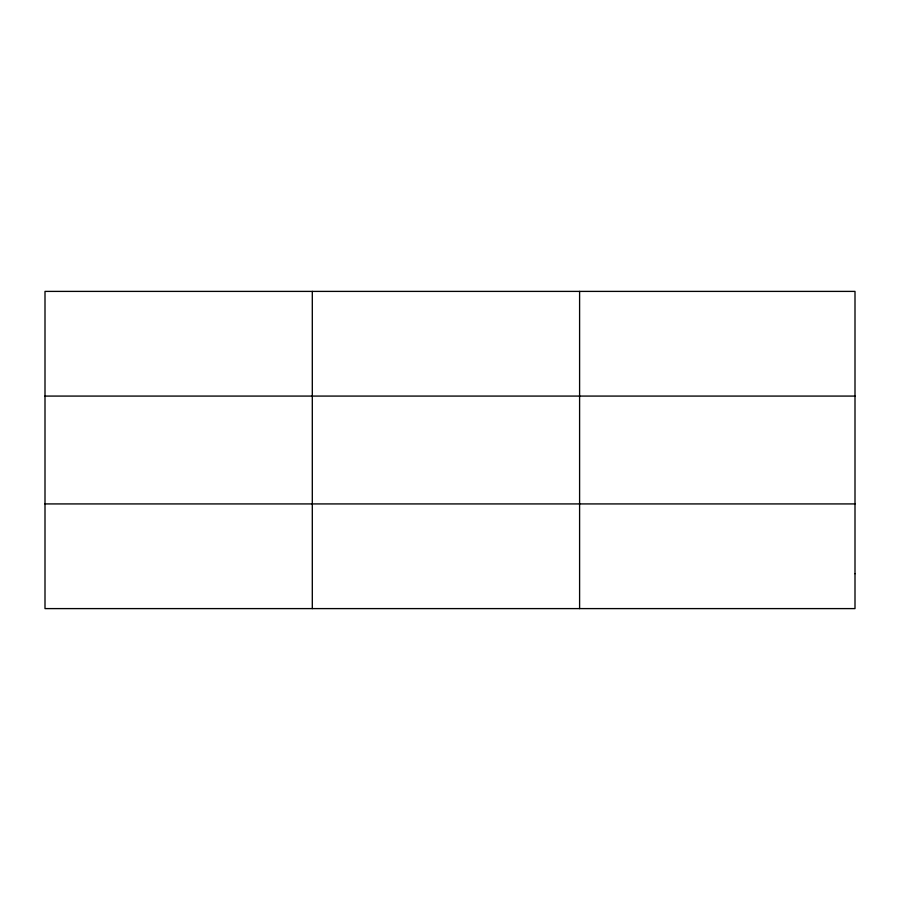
<?xml version="1.0" encoding="UTF-8"?>
<svg xmlns="http://www.w3.org/2000/svg" width="900" height="900" viewBox="0 0 900 900"><rect width="100%" height="100%" fill="white"/><g stroke="black" fill="none" stroke-linecap="round" stroke-linejoin="round"><path stroke-width="1.35" d="M312.3 291.397L312.3 608.602M579.6 291.397L579.6 608.602M45 396.079L855 396.079M45 503.921L855 503.921M855 573.705L855 608.602L45 608.602L45 291.397L855 291.397L855 573.705"/></g></svg>
